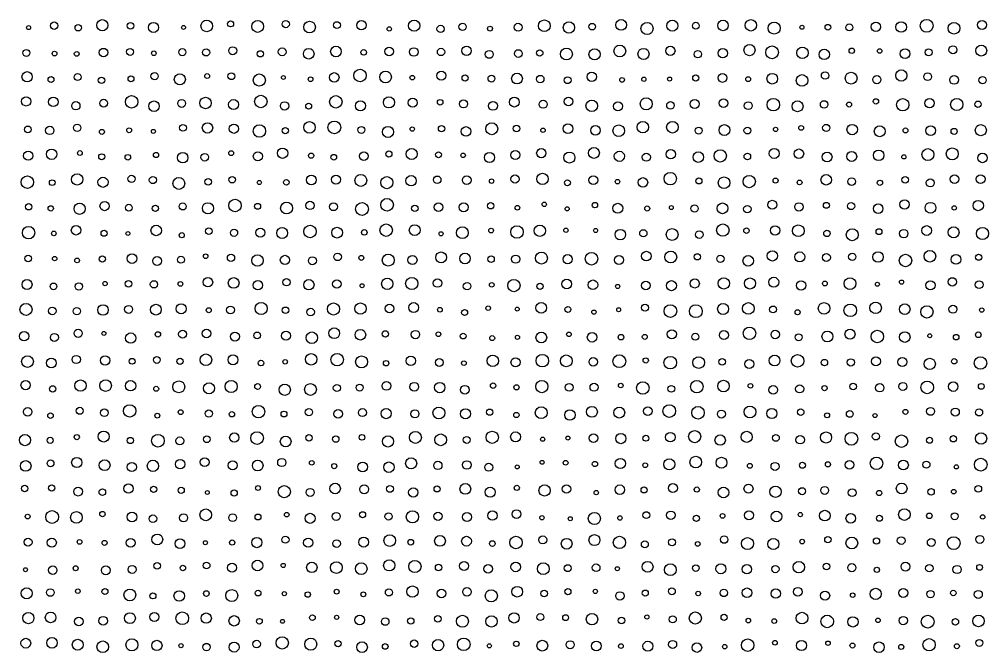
# Model space of a CAD drawing. Extents: x -295 to 305, y -195 to 205.
# Drawn here: x -70.6 to 4.6, y -94.6 to -45.5 of the extents above; entities that cross this region are included whole.
import ezdxf

# ---------------------------------------------------------------- set-up
doc = ezdxf.new("R2010")
doc.units = 0

msp = doc.modelspace()

# ---------------------------------------------------------------- linework, layer by layer
at = {"layer": 'VIA'}
for centre, radius in [((-67.8512, -45.936), 0.2881), ((-65.986, -46.0981), 0.2501), ((-64.1198, -45.9041), 0.4337), ((-61.9296, -45.9543), 0.2533), ((-60.1506, -46.0733), 0.3931), ((-56.0194, -45.9607), 0.4503), ((-54.1664, -45.8037), 0.2301), ((-52.069, -45.9986), 0.4629), ((-49.8874, -45.8182), 0.2778), ((-48.0418, -46.0484), 0.4548), ((-45.9183, -45.8979), 0.2684), ((-44.0207, -45.9007), 0.3668), ((-39.9287, -45.9395), 0.4374), ((-36.1786, -46.0283), 0.2769), ((-31.867, -46.0597), 0.3047), ((-29.8312, -45.9454), 0.4558), ((-27.9286, -46.0834), 0.4398), ((-26.1221, -46.0175), 0.256), ((-23.8722, -45.8804), 0.4154), ((-21.8673, -46.1544), 0.4728), ((-19.8997, -45.9391), 0.4298), ((-18.0809, -45.9425), 0.2632), ((-15.9743, -45.9214), 0.4064), ((-13.8089, -45.9092), 0.4435), ((-12.0109, -46.1279), 0.4675), ((-7.841, -46.0634), 0.2212), ((-6.1766, -46.0727), 0.2683), ((-4.1125, -46.0264), 0.362), ((-2.1569, -46.0435), 0.411), ((-0.174, -45.9493), 0.4985), ((1.9412, -46.1389), 0.4515), ((4.1179, -45.8807), 0.3465), ((-69.8387, -46.0856), 0.1586), ((-57.818, -46.0775), 0.1545), ((-41.8617, -46.1944), 0.1698), ((-37.8781, -46.1922), 0.2825), ((-34.0491, -46.1674), 0.1892), ((-9.8557, -46.0621), 0.1578), ((-70.0065, -48.0512), 0.2693), ((-67.823, -48.1041), 0.1857), ((-66.1059, -48.1303), 0.1836), ((-64.0273, -48.0246), 0.3273), ((-61.9653, -47.973), 0.2674), ((-60.1229, -48.0819), 0.1798), ((-57.9101, -47.997), 0.277), ((-56.0671, -48.0161), 0.2753), ((-54.0031, -47.8865), 0.3102), ((-51.8658, -48.1265), 0.242), ((-50.1695, -47.9708), 0.3031), ((-48.113, -48.1176), 0.4137), ((-45.9969, -47.9427), 0.4153), ((-43.844, -48.01), 0.2178), ((-41.8768, -47.9496), 0.3326), ((-39.9597, -47.9807), 0.3309), ((-37.8468, -47.9796), 0.2841), ((-35.864, -47.8852), 0.3601), ((-34.1087, -48.1659), 0.3065), ((-31.8434, -48.101), 0.3002), ((-30.1913, -48.0595), 0.2483), ((-28.1171, -48.1379), 0.4612), ((-25.9375, -48.1649), 0.4325), ((-23.9803, -47.9045), 0.4558), ((-22.1407, -48.1297), 0.4289), ((-20.0585, -47.8898), 0.3616), ((-17.9326, -48.1554), 0.2858), ((-15.9933, -48.0747), 0.3595), ((-13.9199, -47.8362), 0.4319), ((-12.1662, -48.0099), 0.4948), ((-9.8154, -48.0486), 0.4457), ((-8.1193, -48.1689), 0.4061), ((-5.9892, -47.8895), 0.2119), ((-3.8216, -47.909), 0.1751), ((-1.8549, -48.1155), 0.3767), ((-0.0285, -48.0073), 0.2742), ((1.8557, -47.8113), 0.3077), ((4.0568, -47.8694), 0.4257), ((-69.9523, -49.9039), 0.3981), ((-60.0627, -49.8525), 0.2809), ((-54.111, -49.8599), 0.2649), ((-46.127, -49.9507), 0.3677), ((-44.1305, -49.8017), 0.4847), ((-42.1488, -49.9248), 0.4544), ((-37.8247, -49.8176), 0.341), ((-26.1553, -49.9022), 0.3686), ((-8.0584, -49.8109), 0.2875), ((-6.0374, -50.0113), 0.4582), ((-2.1433, -49.8026), 0.4381), ((-0.1015, -49.8979), 0.302), ((-68.0979, -50.1194), 0.2305), ((-66.032, -49.9229), 0.2665), ((-64.1795, -50.1797), 0.2484), ((-61.8951, -50.062), 0.2271), ((-58.1064, -50.1068), 0.428), ((-55.9814, -49.8498), 0.1891), ((-51.94, -50.1577), 0.4728), ((-50.0747, -49.9628), 0.1504), ((-47.9696, -50.0972), 0.1825), ((-40.0794, -49.9734), 0.177), ((-35.9827, -49.9986), 0.2365), ((-33.9352, -50.0468), 0.2658), ((-31.952, -50.0445), 0.4181), ((-30.149, -50.0807), 0.2881), ((-28.0269, -50.1684), 0.2659), ((-23.8053, -50.145), 0.1799), ((-22.1155, -50.0924), 0.1654), ((-20.1191, -50.0778), 0.1559), ((-18.0864, -49.9972), 0.2381), ((-16.0152, -49.9946), 0.3408), ((-14.0227, -50.0904), 0.1873), ((-12.1553, -50.0512), 0.4138), ((-9.8451, -50.1899), 0.4502), ((-4.0456, -50.1263), 0.3163), ((1.9474, -50.1496), 0.3401), ((4.1546, -50.1683), 0.2763), ((-70.0273, -51.8174), 0.3553), ((-67.9168, -51.8503), 0.3703), ((-66.1716, -52.1564), 0.3215), ((-64.0187, -51.9545), 0.3027), ((-61.8441, -51.8486), 0.4865), ((-60.1072, -52.1877), 0.4061), ((-57.9647, -51.972), 0.3049), ((-56.1094, -51.9387), 0.4444), ((-53.9401, -52.0606), 0.3862), ((-51.8222, -51.8229), 0.4884), ((-49.9847, -52.1597), 0.3229), ((-46.0007, -51.8462), 0.4838), ((-44.0997, -52.1549), 0.3916), ((-41.8865, -51.8912), 0.4345), ((-40.0397, -51.9152), 0.354), ((-37.9135, -51.8848), 0.217), ((-36.1047, -52.0083), 0.3128), ((-33.8169, -52.1674), 0.34), ((-32.1583, -51.867), 0.3851), ((-29.9235, -52.0377), 0.3123), ((-27.968, -51.8294), 0.3342), ((-26.155, -52.1601), 0.4491), ((-24.1244, -52.1908), 0.3535), ((-21.9298, -52.0037), 0.4678), ((-20.0491, -52.1209), 0.294), ((-18.1798, -52.0135), 0.3496), ((-15.9417, -51.9549), 0.3351), ((-14.0136, -52.1459), 0.3076), ((-12.0736, -52.0698), 0.4805), ((-10.1945, -52.192), 0.4247), ((-8.136, -52.0486), 0.2883), ((-6.1983, -52.06), 0.192), ((-4.1148, -51.8168), 0.2075), ((-2.0375, -52.0711), 0.4769), ((0.0468, -51.9525), 0.3592), ((2.1548, -52.0588), 0.4722), ((3.803, -52.0372), 0.2506), ((-48.1153, -52.1802), 0.2298), ((-46.12, -53.8366), 0.4937), ((-22.1943, -53.8127), 0.4418), ((-19.894, -53.8155), 0.4525), ((-69.8933, -53.9865), 0.26), ((-68.1982, -54.066), 0.3292), ((-66.0681, -53.8628), 0.2881), ((-64.1508, -54.1767), 0.1944), ((-62.0329, -54.054), 0.1875), ((-60.1555, -54.1374), 0.1553), ((-57.8626, -53.8681), 0.263), ((-55.9587, -53.8724), 0.4053), ((-53.9112, -53.9321), 0.3625), ((-51.9348, -54.113), 0.4812), ((-49.9299, -54.0931), 0.241), ((-48.0463, -53.827), 0.4495), ((-44.0222, -54.0275), 0.2727), ((-41.9617, -54.1811), 0.4299), ((-40.0788, -53.9617), 0.1705), ((-37.8052, -53.934), 0.2468), ((-35.9089, -54.1463), 0.3731), ((-33.913, -53.9322), 0.4651), ((-31.9894, -53.9164), 0.2581), ((-29.937, -54.055), 0.1701), ((-28.0021, -53.9231), 0.3793), ((-25.8713, -54.0602), 0.3683), ((-24.0654, -54.0872), 0.4479), ((-17.8575, -54.0823), 0.2678), ((-15.8668, -54.0379), 0.4189), ((-14.0796, -54.0762), 0.2674), ((-11.8949, -53.9882), 0.1641), ((-9.913, -53.8705), 0.185), ((-7.9723, -53.8718), 0.2738), ((-5.9518, -54.0006), 0.406), ((-3.8158, -54.1289), 0.423), ((-1.8222, -54.0691), 0.1917), ((0.1336, -54.078), 0.3803), ((1.9525, -54.1454), 0.2409), ((4.022, -54.0495), 0.4306), ((-68.0487, -55.9159), 0.4031), ((-50.1352, -55.8324), 0.4006), ((-40.1282, -55.8995), 0.4261), ((-32.0814, -55.9713), 0.344), ((-30.0713, -55.8327), 0.3587), ((-25.9868, -55.8157), 0.4213), ((-20.0246, -55.9127), 0.3608), ((-16.1859, -56.0447), 0.4743), ((-11.9995, -55.8488), 0.3928), ((-10.084, -55.8719), 0.3665), ((-3.9009, -55.9987), 0.4092), ((-0.0839, -55.9413), 0.4623), ((1.8077, -55.8864), 0.4653), ((-69.8657, -56.0277), 0.356), ((-65.8605, -55.8186), 0.1823), ((-64.1609, -56.1133), 0.2355), ((-62.1377, -56.1509), 0.217), ((-59.9502, -55.9683), 0.2021), ((-57.877, -56.181), 0.4043), ((-56.1733, -56.1534), 0.2928), ((-54.1221, -55.8315), 0.1885), ((-52.0542, -56.0704), 0.3509), ((-47.9209, -56.0234), 0.205), ((-46.165, -56.1474), 0.2207), ((-43.8317, -56.0555), 0.3317), ((-41.8927, -55.8923), 0.2373), ((-38.0425, -55.9575), 0.2276), ((-36.1334, -56.0027), 0.1755), ((-34.0847, -56.1697), 0.3913), ((-27.8876, -56.1707), 0.4294), ((-24.0161, -56.0737), 0.3983), ((-21.9209, -56.1445), 0.3148), ((-17.8901, -56.138), 0.4081), ((-14.0861, -56.091), 0.2552), ((-7.9023, -56.1252), 0.3832), ((-5.9933, -56.088), 0.3856), ((-1.9462, -56.1181), 0.1642), ((4.1519, -56.1984), 0.3722), ((-69.9324, -58.0796), 0.485), ((-66.0666, -57.8648), 0.4391), ((-64.067, -58.0903), 0.3944), ((-61.8486, -57.8254), 0.2787), ((-60.1935, -57.9156), 0.2808), ((-58.1808, -58.1791), 0.4588), ((-55.9049, -58.0596), 0.2574), ((-54.0397, -57.8899), 0.2537), ((-49.842, -58.0934), 0.219), ((-47.9108, -57.9152), 0.3732), ((-45.9966, -57.8833), 0.3482), ((-44.0686, -57.9488), 0.4608), ((-42.0463, -58.1165), 0.4702), ((-40.1739, -57.968), 0.4025), ((-38.1408, -57.8948), 0.2919), ((-35.8568, -57.9214), 0.3362), ((-33.926, -57.9976), 0.1738), ((-32.1081, -57.8392), 0.3228), ((-29.9764, -57.8263), 0.4376), ((-26.0359, -57.9209), 0.3401), ((-24.1572, -58.0449), 0.1758), ((-22.1833, -58.096), 0.3667), ((-20.0624, -57.8078), 0.4789), ((-17.8417, -57.9864), 0.2339), ((-15.8935, -58.1273), 0.4527), ((-13.94, -58.032), 0.4781), ((-11.892, -57.9581), 0.1976), ((-7.9695, -57.8951), 0.4084), ((-5.9934, -58.0317), 0.2963), ((-1.8495, -57.903), 0.2563), ((0.0988, -58.135), 0.3074), ((1.9728, -57.8566), 0.3345), ((4.0055, -57.8483), 0.3429), ((-68.0077, -58.1197), 0.2203), ((-51.9428, -58.1054), 0.1585), ((-28.0398, -58.1315), 0.23), ((-10.0345, -58.1013), 0.1882), ((-3.8048, -58.1283), 0.2044), ((-42.0352, -59.8376), 0.4904), ((-69.831, -59.9886), 0.2497), ((-68.1181, -60.1185), 0.2069), ((-65.8796, -60.1474), 0.4351), ((-63.9441, -59.9362), 0.356), ((-62.0594, -60.0621), 0.2636), ((-60.0002, -60.1183), 0.2425), ((-57.8803, -59.965), 0.2707), ((-55.9273, -60.1066), 0.4329), ((-53.8226, -59.889), 0.4854), ((-52.0731, -59.9563), 0.2311), ((-49.8239, -60.086), 0.4645), ((-48.0124, -59.8855), 0.3243), ((-46.1881, -59.9861), 0.3041), ((-43.9709, -60.1675), 0.4975), ((-39.8777, -60.1103), 0.2473), ((-38.0454, -60.0136), 0.3335), ((-36.0897, -60.0286), 0.3455), ((-33.9886, -59.9137), 0.2436), ((-31.9226, -60.0618), 0.1793), ((-29.8403, -59.8003), 0.1696), ((-28.0633, -60.1482), 0.1574), ((-25.9078, -59.862), 0.2102), ((-24.138, -60.1069), 0.3874), ((-21.8483, -60.1227), 0.197), ((-19.9821, -60.0525), 0.1519), ((-18.1786, -60.1192), 0.2823), ((-16.0138, -60.1087), 0.4167), ((-14.0892, -60.1704), 0.2881), ((-12.1513, -59.8368), 0.3471), ((-10.0887, -60.0036), 0.3259), ((-7.957, -59.8773), 0.2312), ((-6.0397, -59.9354), 0.2789), ((-3.9366, -60.1343), 0.3708), ((-1.8929, -59.8099), 0.3638), ((0.1184, -60.0697), 0.4223), ((1.9559, -60.0841), 0.1686), ((3.825, -59.8928), 0.4006), ((-69.8382, -62.0022), 0.4836), ((-66.1544, -61.8103), 0.3704), ((-59.9367, -61.8274), 0.4067), ((-55.8568, -61.8877), 0.2555), ((-51.8626, -61.9963), 0.3523), ((-50.1695, -62.0253), 0.4238), ((-48.0069, -61.9093), 0.4876), ((-45.9094, -61.9968), 0.4176), ((-42.1018, -61.8027), 0.4865), ((-39.8855, -61.8036), 0.4199), ((-36.1883, -62.0024), 0.4563), ((-31.9596, -61.9454), 0.4848), ((-30.1818, -61.8482), 0.4363), ((-28.1595, -61.8116), 0.1698), ((-15.9906, -61.8011), 0.482), ((-14.1548, -61.8406), 0.2117), ((-11.9324, -61.8207), 0.3629), ((-10.1352, -61.8499), 0.4529), ((-0.1754, -61.8319), 0.3785), ((1.9114, -61.9734), 0.4228), ((4.1523, -62.0596), 0.4745), ((-67.8777, -62.0551), 0.1775), ((-63.9797, -62.0444), 0.2363), ((-62.1336, -62.063), 0.1524), ((-57.9599, -62.1958), 0.2002), ((-53.9011, -62.0081), 0.2773), ((-43.8006, -61.9795), 0.2137), ((-37.8435, -62.0846), 0.1599), ((-33.9637, -61.8348), 0.184), ((-25.8557, -61.8326), 0.1564), ((-23.9417, -62.1505), 0.4076), ((-22.1552, -62.0484), 0.2812), ((-19.9206, -62.1414), 0.4586), ((-17.8194, -62.1488), 0.2934), ((-7.913, -62.0563), 0.2491), ((-5.946, -62.1566), 0.4648), ((-3.8772, -61.9219), 0.2296), ((-1.9592, -62.0764), 0.3321), ((-69.8612, -64.0105), 0.2568), ((-67.8151, -64.0094), 0.1698), ((-64.122, -64.0499), 0.2435), ((-61.8159, -64.0109), 0.3714), ((-59.868, -64.1929), 0.3445), ((-58.0246, -64.1026), 0.2695), ((-56.1039, -63.8305), 0.179), ((-54.137, -63.9562), 0.2827), ((-52.084, -64.158), 0.4438), ((-49.9502, -64.1172), 0.3614), ((-47.8223, -64.1768), 0.3065), ((-45.8688, -63.8744), 0.2948), ((-44.0258, -63.955), 0.191), ((-41.9386, -64.1273), 0.4673), ((-40.0629, -64.1219), 0.3534), ((-37.8376, -63.9193), 0.4227), ((-35.9893, -64.0042), 0.4083), ((-33.9649, -64.0569), 0.2508), ((-32.056, -64.0568), 0.3204), ((-30.0568, -63.9699), 0.4619), ((-28.0199, -64.0607), 0.3577), ((-26.1766, -64.0246), 0.4888), ((-24.0447, -64.1153), 0.3457), ((-21.9188, -63.8182), 0.3717), ((-20.0269, -63.887), 0.4616), ((-17.9668, -63.8737), 0.2392), ((-16.1773, -64.0269), 0.2844), ((-14.0198, -64.1832), 0.4085), ((-12.1454, -63.8009), 0.3968), ((-10.0186, -63.8769), 0.3863), ((-7.9558, -63.9277), 0.3062), ((-5.9477, -63.8769), 0.2819), ((-3.9509, -63.8856), 0.405), ((-1.8204, -64.1568), 0.4889), ((0.0694, -63.8249), 0.4536), ((2.0954, -64.0761), 0.3775), ((3.8549, -63.9078), 0.2353), ((-66.0739, -64.1559), 0.1805), ((-69.957, -66.0212), 0.3887), ((-67.9061, -66.1657), 0.2577), ((-65.9329, -66.1697), 0.2861), ((-63.903, -65.9453), 0.1681), ((-62.0922, -65.9632), 0.256), ((-60.1138, -66.0083), 0.2836), ((-58.0581, -65.9797), 0.1812), ((-55.9249, -65.8465), 0.3661), ((-53.9303, -65.9012), 0.4143), ((-52.0514, -66.0764), 0.3652), ((-49.8376, -65.8473), 0.2855), ((-48.0956, -66.0372), 0.3989), ((-45.9264, -65.9825), 0.3266), ((-43.9718, -66.1148), 0.1521), ((-42.0151, -65.9688), 0.4392), ((-40.1123, -65.9419), 0.4772), ((-38.1201, -65.9088), 0.3241), ((-35.8262, -66.1495), 0.2908), ((-33.9107, -66.0453), 0.1773), ((-32.195, -66.1035), 0.4762), ((-30.1618, -66.1653), 0.2426), ((-28.0969, -65.9814), 0.3705), ((-26.0679, -66.0427), 0.3749), ((-24.1468, -66.1721), 0.1615), ((-21.9556, -66.1014), 0.3384), ((-19.9763, -66.1098), 0.3897), ((-18.1633, -65.9393), 0.3531), ((-15.916, -65.9342), 0.4427), ((-13.886, -65.9392), 0.4306), ((-12.0373, -65.8413), 0.3858), ((-9.9212, -66.092), 0.3647), ((-8.0713, -65.9407), 0.1852), ((-6.1253, -65.9508), 0.4576), ((-4.0009, -66), 0.1553), ((-2.1259, -65.8351), 0.1618), ((0.1146, -66.0839), 0.3583), ((1.8126, -65.8146), 0.324), ((3.8895, -66.0345), 0.3028), ((-70.037, -67.9514), 0.468), ((-64.0651, -67.9975), 0.405), ((-62.0803, -67.9529), 0.3081), ((-59.9614, -67.9709), 0.4172), ((-57.9997, -67.8997), 0.3896), ((-51.8001, -67.8835), 0.4674), ((-46.1838, -67.9205), 0.4708), ((-44.0966, -67.8935), 0.4414), ((-41.8378, -67.8829), 0.3292), ((-39.9675, -67.8066), 0.383), ((-30.0758, -67.8303), 0.4194), ((-22.0254, -67.8199), 0.2746), ((-20.0551, -68.0791), 0.4928), ((-18.0856, -68.0899), 0.499), ((-15.9663, -67.9209), 0.4293), ((-14.0098, -67.8798), 0.4522), ((-8.1407, -67.8724), 0.4495), ((-6.1049, -68.0248), 0.4892), ((-4.1362, -67.8308), 0.4487), ((-1.8784, -67.9301), 0.4123), ((1.8573, -67.9364), 0.3121), ((-68.004, -68.0672), 0.2957), ((-66.0991, -68.0925), 0.2821), ((-55.8667, -68.016), 0.1946), ((-54.1807, -67.9945), 0.3028), ((-49.9107, -68.0152), 0.2487), ((-47.963, -68.159), 0.2994), ((-37.938, -67.9795), 0.1818), ((-36.0182, -68.1977), 0.2306), ((-34.188, -67.8548), 0.1798), ((-31.9371, -67.9309), 0.1555), ((-28.0059, -67.9574), 0.228), ((-25.9876, -68.1635), 0.1641), ((-24.0695, -67.9764), 0.1519), ((-12.0961, -67.9566), 0.2631), ((-10.1904, -68.1718), 0.1973), ((-0.1552, -68.1481), 0.4791), ((4.0986, -68.0002), 0.1675), ((-70.1831, -70.0366), 0.3665), ((-67.832, -70.1296), 0.3098), ((-65.9886, -69.8066), 0.3166), ((-63.996, -69.8166), 0.1543), ((-61.9174, -70.1746), 0.3978), ((-59.8089, -69.8923), 0.2083), ((-57.8896, -69.8733), 0.31), ((-56.0451, -69.8258), 0.3329), ((-53.8327, -70.0592), 0.3465), ((-52.1049, -69.9724), 0.2631), ((-49.8692, -69.9914), 0.3585), ((-47.8633, -70.152), 0.447), ((-46.1324, -69.8013), 0.4174), ((-44.1029, -69.9188), 0.4121), ((-42.1638, -69.8544), 0.2465), ((-39.835, -69.9043), 0.3248), ((-38.0502, -69.8772), 0.1842), ((-36.1281, -70.0195), 0.2213), ((-30.0639, -70.1313), 0.4172), ((-27.9264, -69.8843), 0.1769), ((-26.1317, -70.1171), 0.3684), ((-23.8902, -70.1057), 0.217), ((-22.0419, -70.0836), 0.1914), ((-19.9451, -69.8788), 0.3523), ((-18.1231, -70.0742), 0.2724), ((-15.9087, -69.9486), 0.3508), ((-13.9211, -69.8067), 0.4822), ((-11.9211, -69.8965), 0.331), ((-10.1083, -70.1154), 0.2636), ((-7.8765, -70.056), 0.4248), ((-6.1242, -69.8737), 0.3906), ((-4.0099, -70.0552), 0.4849), ((-1.8773, -70.0981), 0.4115), ((0.0636, -69.9999), 0.1526), ((2.1073, -70.1042), 0.2141), ((3.8273, -69.9206), 0.2175), ((-33.8772, -70.1804), 0.1916), ((-31.9183, -70.1207), 0.1645), ((-56.0839, -71.8617), 0.4517), ((-47.9183, -71.824), 0.4452), ((-45.901, -71.852), 0.4799), ((-69.9231, -71.9973), 0.4541), ((-68.072, -72.1128), 0.3849), ((-66.1417, -71.8378), 0.3194), ((-63.8995, -71.9121), 0.3634), ((-61.8086, -71.9803), 0.2253), ((-59.8935, -71.8751), 0.2623), ((-58.089, -71.983), 0.2401), ((-53.9816, -71.8654), 0.3865), ((-51.8146, -72.1149), 0.2191), ((-49.9337, -72.0168), 0.1744), ((-44.0088, -72.0253), 0.4653), ((-42.1057, -72.1271), 0.2115), ((-40.1881, -71.9408), 0.3718), ((-37.9819, -72.072), 0.3013), ((-36.0733, -72.1215), 0.1782), ((-33.8317, -71.9415), 0.439), ((-32.0689, -72.0549), 0.351), ((-29.9853, -71.9305), 0.4854), ((-28.1311, -71.9457), 0.4591), ((-26.0354, -72.0257), 0.3319), ((-24.0124, -71.9709), 0.4957), ((-21.9686, -71.9115), 0.2037), ((-20.0657, -72.084), 0.4899), ((-17.8605, -72.0776), 0.4543), ((-16.0384, -72.0144), 0.2575), ((-13.9388, -72.1866), 0.3436), ((-11.975, -71.9202), 0.4206), ((-10.1888, -71.9451), 0.488), ((-8.1095, -72.0795), 0.249), ((-6.0611, -72.0634), 0.2813), ((-4.1152, -71.9837), 0.3473), ((-2.0599, -72.0296), 0.3473), ((0.0564, -72.1786), 0.438), ((1.9613, -71.98), 0.2062), ((3.9973, -72.1152), 0.4832), ((-70.0652, -73.823), 0.361), ((-65.8123, -73.8638), 0.4427), ((-63.8615, -73.8632), 0.4498), ((-61.9238, -73.8768), 0.4009), ((-58.1845, -73.9605), 0.4621), ((-55.8433, -74.0753), 0.4255), ((-54.1246, -73.9331), 0.4709), ((-42.0835, -73.891), 0.3404), ((-39.9181, -73.9495), 0.3362), ((-37.9494, -74.0168), 0.4023), ((-33.8059, -73.8727), 0.2107), ((-30.0253, -73.9408), 0.4745), ((-22.1946, -74.0498), 0.4824), ((-18.0033, -73.9442), 0.4849), ((-15.9371, -73.8975), 0.449), ((-5.8794, -73.9319), 0.2597), ((-2.0212, -73.9293), 0.3144), ((-0.139, -74.0067), 0.4912), ((1.8781, -73.9455), 0.3673), ((-67.9686, -74.1242), 0.2484), ((-59.9386, -74.1124), 0.1965), ((-52.0755, -73.9382), 0.2241), ((-49.9713, -74.1864), 0.4403), ((-47.9737, -74.1631), 0.4575), ((-45.9251, -74.0476), 0.2753), ((-44.1504, -74.0168), 0.2677), ((-35.9963, -74.1862), 0.3392), ((-31.9952, -73.9972), 0.1986), ((-27.9072, -73.9989), 0.298), ((-25.9791, -73.9943), 0.3122), ((-23.907, -73.8613), 0.175), ((-19.9837, -74.1155), 0.2606), ((-13.8466, -73.8852), 0.1781), ((-12.0734, -74.1867), 0.3347), ((-10.0295, -74.1201), 0.3148), ((-8.0972, -74.063), 0.2011), ((-3.8166, -74.0343), 0.3211), ((4.0585, -73.923), 0.2254), ((-69.9089, -75.8987), 0.3305), ((-65.8689, -75.8217), 0.2716), ((-63.9601, -75.9741), 0.2957), ((-61.9967, -75.8284), 0.4812), ((-58.0394, -75.9249), 0.1912), ((-55.859, -76.0344), 0.2791), ((-54.067, -76.0865), 0.2072), ((-52.0088, -75.8819), 0.4852), ((-50.0274, -76.0722), 0.2268), ((-48.0956, -75.9271), 0.2776), ((-45.8219, -76.0603), 0.3396), ((-43.9388, -75.9602), 0.3121), ((-42.1018, -76.0373), 0.3928), ((-39.8747, -76.0542), 0.3127), ((-38.0104, -75.9881), 0.4599), ((-35.9514, -76.0479), 0.3883), ((-34.07, -75.9259), 0.2404), ((-30.0755, -75.9672), 0.4591), ((-27.8481, -76.1447), 0.4076), ((-26.1392, -75.9002), 0.4221), ((-24.0193, -75.9621), 0.419), ((-21.8046, -75.8474), 0.3384), ((-20.1459, -75.8436), 0.4926), ((-17.9117, -75.9723), 0.4859), ((-16.0994, -76.0742), 0.314), ((-13.8838, -75.9096), 0.4605), ((-12.1858, -76.0306), 0.3903), ((-9.9485, -75.9274), 0.2508), ((-6.1468, -76.0657), 0.2591), ((-1.8237, -75.903), 0.1964), ((0.1248, -75.8667), 0.3035), ((2.0433, -75.9175), 0.3119), ((3.8896, -75.9486), 0.2734), ((-68.1377, -76.1933), 0.2123), ((-59.8515, -76.199), 0.1913), ((-32.0038, -76.1456), 0.2052), ((-7.9026, -76.1726), 0.1939), ((-4.1841, -76.1892), 0.1571), ((-64.0104, -77.8148), 0.4255), ((-39.8351, -77.8829), 0.4658), ((-33.8732, -77.8766), 0.4739), ((-18.1714, -77.8226), 0.4705), ((-14.1384, -77.8415), 0.4296), ((-70.1172, -78.0908), 0.434), ((-68.1638, -78.1091), 0.2352), ((-66.0999, -77.8622), 0.2014), ((-61.9388, -78.1251), 0.2428), ((-59.8046, -78.1406), 0.4938), ((-58.1058, -78.1538), 0.3102), ((-56.0152, -78.0287), 0.2623), ((-53.8804, -77.8976), 0.3613), ((-52.1167, -77.9377), 0.4949), ((-49.8962, -78.1994), 0.4171), ((-48.0878, -77.9174), 0.2509), ((-46.0115, -78.0145), 0.2473), ((-43.9765, -77.8775), 0.221), ((-41.9622, -78.1953), 0.4348), ((-37.8718, -78.0718), 0.4567), ((-35.8557, -78.0746), 0.2693), ((-32.0643, -77.8422), 0.3835), ((-29.9633, -78.0233), 0.1642), ((-28.008, -77.9325), 0.1569), ((-26.0205, -77.9399), 0.3432), ((-23.8984, -77.9746), 0.399), ((-21.9599, -77.9469), 0.234), ((-20.0604, -77.8649), 0.3674), ((-16.1976, -78.0894), 0.4043), ((-11.8739, -77.918), 0.2659), ((-9.9867, -78.0632), 0.3302), ((-7.979, -77.889), 0.4299), ((-6.013, -77.9909), 0.4952), ((-4.117, -77.8059), 0.2776), ((-2.1288, -78.1779), 0.4826), ((0.0425, -78.1097), 0.2322), ((1.8909, -77.9913), 0.2434), ((4.0444, -77.9677), 0.4387), ((-70.0586, -80.0994), 0.4137), ((-68.1291, -79.8969), 0.2606), ((-66.0994, -79.832), 0.3971), ((-63.9416, -80.0399), 0.4225), ((-60.192, -80.0945), 0.443), ((-58.0808, -79.961), 0.3718), ((-56.1831, -79.804), 0.345), ((-52.0679, -80.0687), 0.4133), ((-50.1975, -79.8324), 0.3199), ((-47.8756, -79.8555), 0.1776), ((-40.1652, -79.901), 0.4291), ((-30.0064, -79.8209), 0.1517), ((-28.18, -79.8521), 0.1823), ((-23.9377, -79.9101), 0.3988), ((-20.1433, -79.9703), 0.4321), ((-18.0882, -79.8007), 0.4548), ((-16.0917, -79.8494), 0.4253), ((-6.171, -80.0106), 0.3313), ((-4.0702, -79.8953), 0.4842), ((-1.9836, -80.0257), 0.3843), ((4.0194, -79.9971), 0.4946), ((-61.8276, -80.1815), 0.3565), ((-54.0027, -80.0511), 0.3477), ((-46.1286, -80.1119), 0.199), ((-43.9238, -80.1721), 0.3776), ((-41.8898, -80.1964), 0.406), ((-38.0928, -80.0605), 0.3214), ((-35.8411, -80.0227), 0.3322), ((-34.1461, -80.1993), 0.3097), ((-31.9376, -80.1722), 0.1541), ((-25.9075, -79.9483), 0.2034), ((-22.0078, -80.0441), 0.1852), ((-13.8906, -80.0867), 0.1878), ((-11.9403, -80.1394), 0.3121), ((-9.8096, -80.0497), 0.2328), ((-7.8364, -79.9742), 0.1998), ((-0.1971, -79.9984), 0.2736), ((2.128, -80.1709), 0.1609), ((-70.1401, -81.8524), 0.2504), ((-68.0415, -81.8105), 0.2432), ((-65.9951, -82.0873), 0.3431), ((-64.1162, -82.1378), 0.2547), ((-62.0876, -81.8582), 0.3637), ((-60.1393, -81.9076), 0.2377), ((-58.001, -81.9869), 0.2393), ((-52.0395, -81.81), 0.1897), ((-50.002, -82.094), 0.4742), ((-47.9956, -82.1512), 0.314), ((-46.0651, -81.8478), 0.4084), ((-43.8081, -81.9117), 0.3477), ((-41.8054, -81.876), 0.2657), ((-39.9964, -82.1507), 0.3632), ((-38.1535, -81.8843), 0.2339), ((-35.9634, -81.8809), 0.4174), ((-34.036, -82.1393), 0.3921), ((-31.9691, -81.801), 0.201), ((-29.8154, -82.0011), 0.4371), ((-28.1109, -81.8871), 0.3273), ((-23.9783, -81.943), 0.37), ((-22.0972, -81.9604), 0.2363), ((-19.8636, -81.8184), 0.3517), ((-18.0094, -81.9311), 0.2019), ((-15.9355, -82.16), 0.4105), ((-13.9974, -81.8676), 0.3499), ((-11.9019, -82.0949), 0.4393), ((-9.8436, -82.0572), 0.2699), ((-8.0906, -81.997), 0.3048), ((-5.9581, -82.1731), 0.3063), ((-2.1197, -81.8443), 0.4173), ((0.1597, -82.1043), 0.2535), ((1.9209, -82.095), 0.1779), ((3.8258, -81.8741), 0.2609), ((-55.9709, -82.1571), 0.1502), ((-53.8911, -82.1985), 0.2405), ((-25.8096, -82.1641), 0.1699), ((-3.8641, -82.1973), 0.2064), ((-56.0931, -83.8911), 0.4533), ((-1.9073, -83.8668), 0.4522), ((-69.9089, -84.0243), 0.1839), ((-68.0099, -84.057), 0.4938), ((-66.1286, -84.0914), 0.4512), ((-64.1099, -83.8322), 0.2108), ((-61.822, -84.0569), 0.3777), ((-60.1949, -84.1929), 0.2945), ((-57.818, -84.1256), 0.3151), ((-54.0136, -84.1138), 0.3016), ((-52.0404, -84.0607), 0.2282), ((-49.8131, -83.8748), 0.1759), ((-48.0055, -84.1638), 0.3907), ((-45.9786, -84.016), 0.3092), ((-43.9262, -83.8828), 0.2333), ((-41.9183, -84.017), 0.2777), ((-40.0671, -84.0453), 0.474), ((-38.079, -84.0044), 0.3178), ((-35.8293, -84.0596), 0.3508), ((-33.8616, -83.9439), 0.3655), ((-31.9943, -83.8348), 0.3418), ((-30.0196, -84.12), 0.1651), ((-27.8214, -84.1939), 0.1542), ((-25.9523, -84.179), 0.473), ((-23.9709, -84.1355), 0.1708), ((-21.9222, -83.9101), 0.2594), ((-20.016, -83.9271), 0.3296), ((-18.0411, -84.1644), 0.2478), ((-16.0138, -83.9747), 0.1827), ((-13.9614, -83.9293), 0.3555), ((-11.83, -84.0166), 0.4118), ((-9.9751, -83.8712), 0.1655), ((-8.0795, -83.9524), 0.4148), ((-6.0659, -84.1644), 0.3716), ((-3.8378, -84.1592), 0.2333), ((0.0283, -83.9673), 0.2174), ((1.9921, -84.0015), 0.2672), ((4.1696, -84.0541), 0.1736), ((-68.0352, -86.0475), 0.35), ((-59.8524, -85.803), 0.4211), ((-52.1345, -86.0414), 0.3997), ((-49.9113, -85.8208), 0.2737), ((-48.1476, -86.0524), 0.3571), ((-43.8496, -86.0094), 0.3817), ((-41.8233, -85.8881), 0.45), ((-37.9266, -85.9154), 0.4183), ((-35.8679, -85.9361), 0.3789), ((-32.0321, -86.0368), 0.4832), ((-29.9527, -85.8346), 0.3113), ((-25.9454, -85.8525), 0.4291), ((-24.0124, -86.0294), 0.4732), ((-15.8831, -85.8124), 0.2892), ((-14.0766, -86.127), 0.4662), ((-7.8412, -85.8232), 0.2438), ((-5.9827, -86.0772), 0.4537), ((-4.0715, -85.9236), 0.2411), ((-2.1555, -85.8904), 0.2989), ((1.9131, -86.0871), 0.4971), ((3.9462, -85.8001), 0.3104), ((-69.8741, -86.0112), 0.3076), ((-65.8835, -85.9882), 0.1844), ((-63.9445, -86.0649), 0.1953), ((-61.9191, -86.0567), 0.3376), ((-58.0906, -86.1277), 0.3832), ((-56.1215, -86.0558), 0.1572), ((-54.0465, -86.0419), 0.2024), ((-45.9469, -86.1255), 0.2925), ((-40.1954, -86.0149), 0.2193), ((-33.8667, -86.1216), 0.2183), ((-28.1015, -86.1347), 0.4189), ((-22.0385, -86.174), 0.2681), ((-19.9254, -86.0245), 0.2712), ((-17.9324, -86.1463), 0.1777), ((-12.0676, -86.1568), 0.4338), ((-9.8388, -85.9662), 0.1781), ((0.1778, -86.0355), 0.3031), ((-67.9646, -88.1854), 0.3252), ((-66.1867, -88.0338), 0.1953), ((-63.8534, -88.195), 0.3397), ((-61.8079, -88.1275), 0.3157), ((-59.8616, -87.845), 0.2569), ((-57.8691, -88.0155), 0.21), ((-56.0317, -87.8193), 0.2629), ((-54.05, -87.9934), 0.3516), ((-52.0826, -87.8253), 0.4139), ((-50.089, -87.8214), 0.1652), ((-47.869, -87.9646), 0.4023), ((-45.9625, -87.9831), 0.4561), ((-44.034, -88.0707), 0.4526), ((-41.8666, -87.8116), 0.4366), ((-39.8729, -87.8944), 0.4732), ((-38.04, -87.9753), 0.2479), ((-36.0553, -87.8546), 0.3489), ((-34.191, -88.078), 0.3427), ((-32.0538, -87.9337), 0.3704), ((-29.9147, -88.071), 0.4601), ((-28.0216, -88.0295), 0.2703), ((-25.8181, -87.9967), 0.3009), ((-24.1737, -88.0719), 0.1584), ((-21.822, -87.9246), 0.4213), ((-20.056, -88.1496), 0.4574), ((-18.0765, -88.019), 0.2558), ((-16.139, -88.0738), 0.3897), ((-14.1216, -88.1107), 0.3585), ((-11.9114, -88.0981), 0.2806), ((-10.0912, -87.9511), 0.4426), ((-7.9408, -87.8972), 0.2548), ((-5.9799, -87.992), 0.3168), ((-4.0412, -88.1598), 0.2036), ((-1.8229, -87.9092), 0.3444), ((0.0288, -88.0326), 0.2895), ((2.1809, -88.1325), 0.3206), ((3.9286, -87.966), 0.2249), ((-70.0768, -88.148), 0.1539), ((-40.0618, -89.8425), 0.438), ((-31.9362, -89.8551), 0.4152), ((-69.9831, -89.9802), 0.4303), ((-68.1496, -89.9182), 0.295), ((-66.0205, -89.8109), 0.1739), ((-63.9121, -89.8405), 0.2333), ((-61.9825, -90.1066), 0.4558), ((-60.1966, -90.1779), 0.2355), ((-58.1551, -90.1841), 0.4089), ((-56.0484, -89.999), 0.2171), ((-54.0781, -90.1547), 0.4671), ((-52.0359, -89.9615), 0.2215), ((-50.0021, -90.0119), 0.1625), ((-48.1831, -90.0755), 0.2067), ((-45.9432, -89.8529), 0.1887), ((-43.872, -90.058), 0.1861), ((-41.8924, -89.9113), 0.2733), ((-37.8005, -89.9986), 0.3337), ((-35.8335, -89.8582), 0.3318), ((-33.9479, -90.1789), 0.4717), ((-29.8451, -89.9905), 0.2581), ((-28.0078, -89.8583), 0.2399), ((-25.8745, -89.8326), 0.1634), ((-23.9688, -90.1832), 0.3254), ((-22.0059, -89.9677), 0.238), ((-19.9426, -89.8246), 0.267), ((-17.8983, -89.9959), 0.1749), ((-15.9082, -89.9517), 0.2876), ((-14.1163, -89.9394), 0.3731), ((-11.8797, -90.0025), 0.3619), ((-10.1679, -89.8558), 0.3394), ((-8.0612, -90.1607), 0.3596), ((-5.9177, -90.1271), 0.1745), ((-4.134, -90.0227), 0.4373), ((-1.9968, -89.9443), 0.3493), ((0.1217, -90.0383), 0.2861), ((1.8868, -89.9599), 0.2122), ((3.8258, -90.0694), 0.3132), ((-69.8546, -91.9006), 0.437), ((-68.1272, -91.8496), 0.414), ((-61.9807, -91.9103), 0.4238), ((-60.0835, -91.8141), 0.3419), ((-57.9228, -91.9151), 0.4916), ((-56.0567, -91.9027), 0.3975), ((-53.8923, -92.1167), 0.4037), ((-47.8219, -91.8692), 0.2184), ((-45.9452, -91.8474), 0.1633), ((-44.1485, -92.0505), 0.3749), ((-38.0946, -91.963), 0.2552), ((-36.1864, -92.1521), 0.4667), ((-32.1842, -91.8876), 0.4007), ((-30.1498, -91.8232), 0.2725), ((-28.1825, -91.8719), 0.228), ((-26.1382, -91.9877), 0.4426), ((-21.8781, -91.8175), 0.1603), ((-18.1232, -91.8973), 0.4694), ((-15.8888, -91.8424), 0.2373), ((-9.8479, -91.9052), 0.4505), ((-7.8922, -92.1626), 0.4877), ((-0.0992, -92.1848), 0.4975), ((3.8402, -92.1238), 0.4484), ((-65.9398, -92.1675), 0.34), ((-64.0528, -92.1097), 0.3436), ((-51.935, -92.1514), 0.2217), ((-50.1443, -92.1549), 0.151), ((-42.1734, -92.1736), 0.2897), ((-40.1907, -92.1303), 0.246), ((-33.9309, -92.1585), 0.4401), ((-23.8477, -92.0843), 0.2583), ((-19.8702, -91.9972), 0.2725), ((-14.0134, -92.0962), 0.1756), ((-12.0023, -92.1349), 0.1789), ((-5.8981, -92.1951), 0.403), ((-3.9511, -92.0801), 0.1731), ((-1.9918, -92.0968), 0.323), ((2.0483, -92.1894), 0.2498), ((-70.0519, -93.849), 0.3793), ((-68.0206, -93.8235), 0.4112), ((-66.0212, -93.9715), 0.425), ((-64.0861, -94.1294), 0.4519), ((-61.8227, -93.9718), 0.4694), ((-59.8861, -94.0249), 0.3978), ((-58.0163, -94.0404), 0.1618), ((-56.0377, -94.1537), 0.2901), ((-53.8968, -94.1495), 0.3896), ((-52.1508, -93.9154), 0.2908), ((-50.164, -93.8239), 0.4776), ((-47.9534, -93.921), 0.4688), ((-45.8344, -93.8866), 0.2418), ((-43.9726, -94.1606), 0.416), ((-42.1771, -94.1042), 0.22), ((-39.9286, -93.8883), 0.2895), ((-38.0757, -93.999), 0.4398), ((-36.0811, -93.9393), 0.4898), ((-34.1032, -94.0543), 0.1607), ((-32.0062, -93.8993), 0.2099), ((-29.9895, -94.0446), 0.4171), ((-27.831, -93.9685), 0.3133), ((-25.8061, -94.0624), 0.3787), ((-23.8923, -94.0756), 0.1851), ((-21.8015, -94.085), 0.3855), ((-19.8829, -93.9493), 0.3128), ((-18.0011, -94.1895), 0.3724), ((-15.8406, -94.1177), 0.1715), ((-14.0578, -93.9977), 0.4838), ((-11.9483, -93.8133), 0.1795), ((-9.8826, -94.0244), 0.3937), ((-7.8312, -93.8508), 0.171), ((-5.934, -94.0314), 0.1919), ((-3.8735, -94.1623), 0.4092), ((-2.1511, -94.139), 0.1969), ((0.0125, -93.9688), 0.4813), ((2.1641, -94.0845), 0.1946), ((3.9042, -93.829), 0.2731)]:
    msp.add_circle(centre, radius, dxfattribs=at)

doc.saveas('drawing.dxf')
